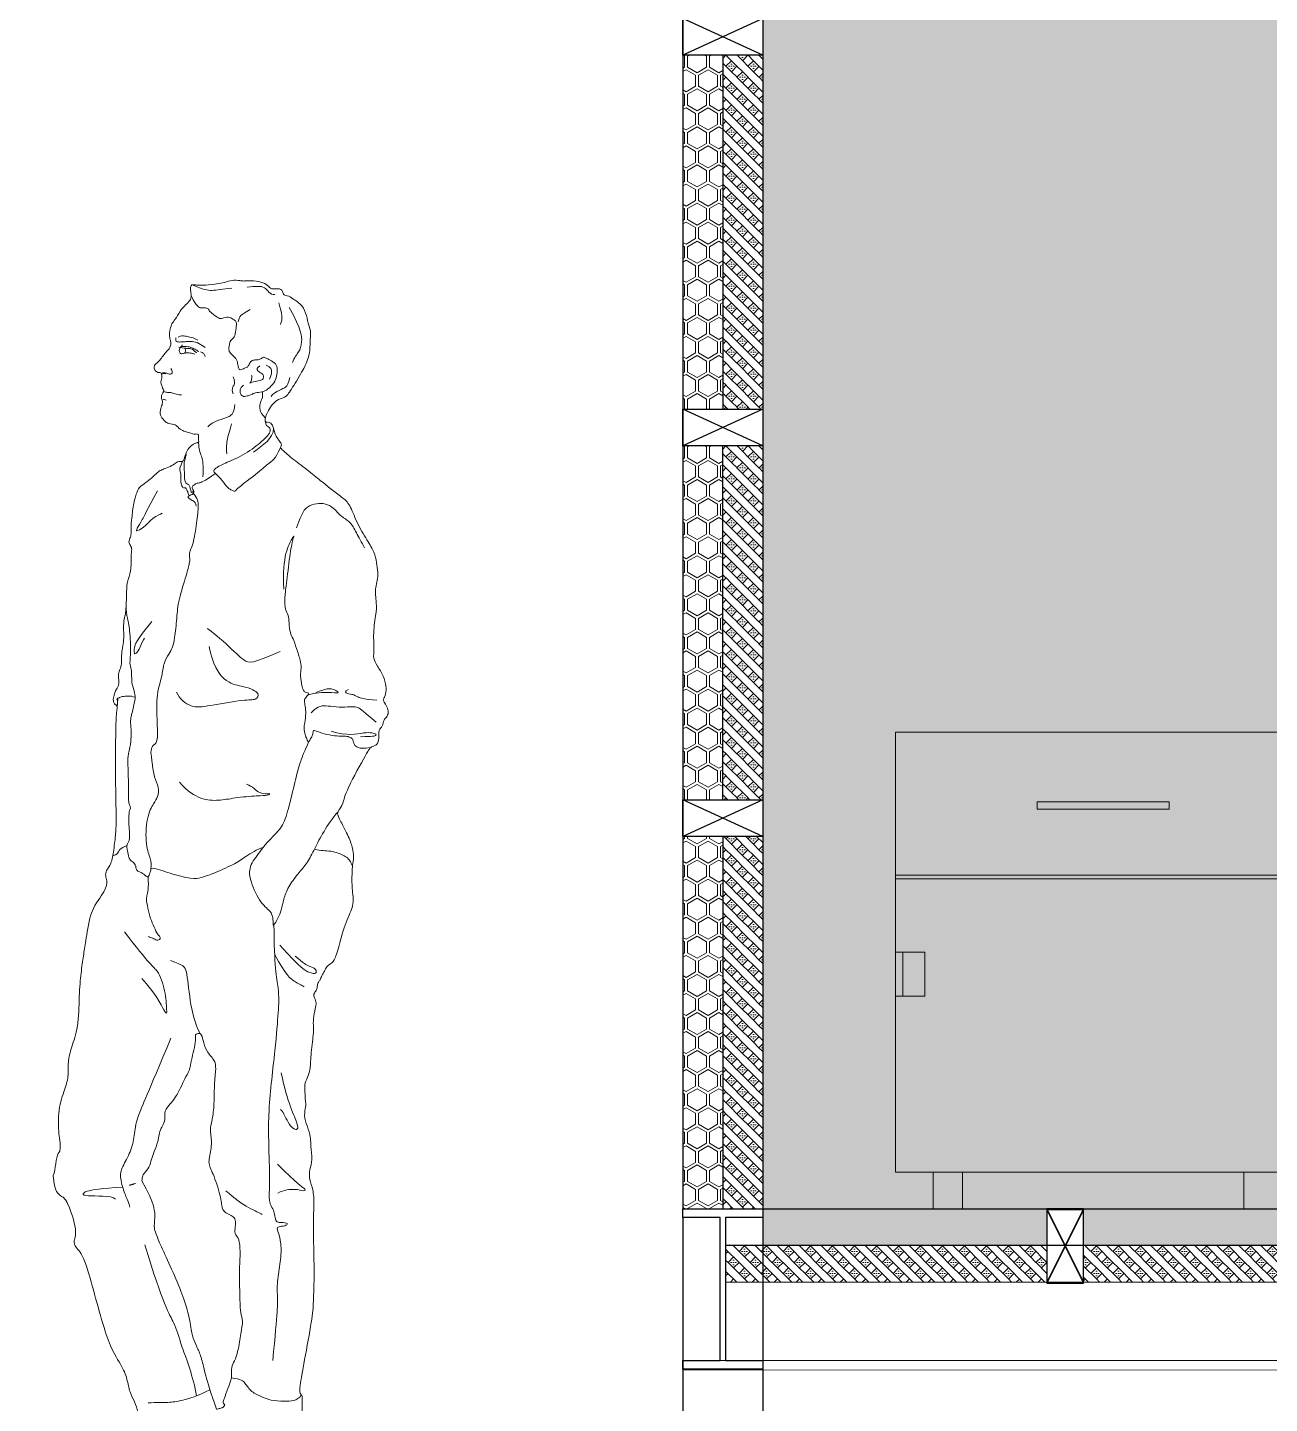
# Model space of a CAD drawing. Header units: millimetres. Extents: x 0 to 77.1, y -22.3 to 58.9.
# Drawn here: x 12.435 to 14.129, y -20.027 to -18.151 of the extents above; entities that cross this region are included whole.
import ezdxf

# ---------------------------------------------------------------- set-up
doc = ezdxf.new("R2010")
doc.units = ezdxf.units.MM
doc.layers.add('0 1 Sombreado', color=7, linetype='Continuous', lineweight=5, true_color=0xd6d6d6)
for name, color, linetype, lineweight in [('0.1normal', 7, 'Continuous', 15), ('01 Moviliario', 251, 'Continuous', 15), ('01 TERRENO', 7, 'Continuous', 140), ('01 Vegetacion 2', 253, 'Continuous', 9), ('01gorda', 7, 'Continuous', 30), ('01gris', 252, 'Continuous', 9)]:
    doc.layers.add(name, color=color, linetype=linetype, lineweight=lineweight)
pattern_1 = [(315, (39.565346, -18.454767), (0.03000001, -6e-18), [0.01060659, -0.0318198]), (315, (39.550346, -18.454767), (0.03000001, -6e-18), [0.0318198, -0.01060659]), (315, (39.542846, -18.462267), (0.03000001, -6e-18), [0.0318198, -0.01060659]), (315, (39.542846, -18.477267), (0.03000001, -6e-18), [0.01060659, -0.0318198]), (45, (39.542846, -18.477267), (6e-18, 0.03000001), [0.01060659, -0.0318198]), (45, (39.550346, -18.484767), (6e-18, 0.03000001), [0.01060659, -0.0318198]), (45, (39.565346, -18.469767), (6e-18, 0.03000001), [0.01060659, -0.0318198]), (225, (39.565346, -18.454767), (-1e-17, -0.03000001), [0.01060659, -0.0318198]), (270, (39.542846, -18.469767), (0.03, -6e-18), [0, -0.03]), (270, (39.542846, -18.466767), (0.03, -6e-18), [0, -0.03]), (270, (39.542846, -18.472767), (0.03, -6e-18), [0, -0.03]), (270, (39.545846, -18.469767), (0.03, -6e-18), [0, -0.03]), (270, (39.557846, -18.484767), (0.03, -6e-18), [0, -0.03]), (270, (39.560846, -18.484767), (0.03, -6e-18), [0, -0.03]), (270, (39.554846, -18.484767), (0.03, -6e-18), [0, -0.03]), (270, (39.557846, -18.481767), (0.03, -6e-18), [0, -0.03]), (270, (39.557846, -18.457767), (0.03, -6e-18), [0, -0.03]), (270, (39.569846, -18.469767), (0.03, -6e-18), [0, -0.03])]

# ---------------------------------------------------------------- blocks, each defined once
blk = doc.blocks.new('rwyteryt')
for p, q in [((-212.9211, 1104.5179), (-212.3543, 1104.5179)), ((-212.3543, 1104.5179), (-212.3543, 1103.9179)), ((-212.7277, 1104.4229), (-212.5477, 1104.4229)), ((-212.7277, 1104.4129), (-212.7277, 1104.4229)), ((-212.7277, 1104.4129), (-212.5477, 1104.4129)), ((-212.5477, 1104.4129), (-212.5477, 1104.4229)), ((-212.9211, 1104.3229), (-212.3543, 1104.3229)), ((-212.9211, 1104.3179), (-212.3543, 1104.3179)), ((-212.3943, 1104.2179), (-212.3943, 1104.1579)), ((-212.3543, 1104.2179), (-212.3943, 1104.2179)), ((-212.3643, 1104.2179), (-212.3643, 1104.1579)), ((-212.3543, 1104.1579), (-212.3943, 1104.1579)), ((-212.9211, 1103.9179), (-212.3543, 1103.9179)), ((-212.8296, 1103.9179), (-212.8296, 1103.8679)), ((-212.4458, 1103.9179), (-212.4458, 1103.8679)), ((-212.4058, 1103.9179), (-212.4058, 1103.8679)), ((-212.8696, 1103.8679), (-212.8296, 1103.8679)), ((-212.4058, 1103.8679), (-212.4458, 1103.8679))]:
    blk.add_line(p, q)
blk = doc.blocks.new('*U19')
blk.add_blockref('rwyteryt', (234.4535, -1097.9891))

msp = doc.modelspace()

# ---------------------------------------------------------------- hatches: boundary and pattern name
at = {"layer": '0 1 Sombreado', "true_color": 0xebebeb}
h = msp.add_hatch(color=7, dxfattribs=at)
h.dxf.hatch_style = 1
h.paths.add_polyline_path([(16.37, -17.5116), (13.4378, -17.5116), (13.4378, -19.7616), (16.37, -19.7616)])
at = {"layer": '0 1 Sombreado', "true_color": 0x939598}
h = msp.add_hatch(color=252, dxfattribs=at)
h.dxf.hatch_style = 1
h.paths.add_polyline_path([(13.8253, -19.7616), (13.4378, -19.7616), (13.4378, -19.8116), (13.8253, -19.8116)])
h = msp.add_hatch(color=252, dxfattribs=at)
h.dxf.hatch_style = 1
h.paths.add_polyline_path([(14.2467, -19.7616), (13.8753, -19.7616), (13.8753, -19.8116), (14.2467, -19.8116)])
at = {"layer": '01gris'}
h = msp.add_hatch(dxfattribs=at)
h.set_pattern_fill('HEXPERF', color=256, scale=0.03, angle=270, pattern_type=2)
h.set_pattern_definition([(270, (-72.434958, 28.004061), (0.015, -0.025980762), [0.015, -0.036961524]), (270, (-72.408978, 28.004061), (0.015, -0.025980762), [0.015, -0.036961524]), (330, (-72.434958, 27.989061), (0.03, -2e-13), [0.015, -0.036961524]), (330, (-72.421968, 28.011561), (0.03, -2e-13), [0.015, -0.036961524]), (30, (-72.434958, 28.004061), (0.015, 0.025980762), [0.015, -0.036961524]), (30, (-72.421968, 27.981561), (0.015, 0.025980762), [0.015, -0.036961524])])
h.paths.add_polyline_path([(13.3289, -18.1882), (13.3833, -18.1882), (13.3833, -18.671), (13.3289, -18.671)])
h = msp.add_hatch(dxfattribs=at)
h.set_pattern_fill('LATTICE3', color=256, scale=0.03, angle=270, pattern_type=2)
h.set_pattern_definition([(315, (-72.412458, 28.011561), (0.0300000093, -6e-18), [0.01060659, -0.0318198]), (315, (-72.427458, 28.011561), (0.0300000093, -6e-18), [0.0318198, -0.01060659]), (315, (-72.434958, 28.004061), (0.0300000093, -6e-18), [0.0318198, -0.01060659]), (315, (-72.434958, 27.989061), (0.0300000093, -6e-18), [0.01060659, -0.0318198]), (45, (-72.434958, 27.989061), (6e-18, 0.0300000093), [0.01060659, -0.0318198]), (45, (-72.427458, 27.981561), (6e-18, 0.0300000093), [0.01060659, -0.0318198]), (45, (-72.412458, 27.996561), (6e-18, 0.0300000093), [0.01060659, -0.0318198]), (225, (-72.412458, 28.011561), (-1e-17, -0.0300000093), [0.01060659, -0.0318198]), (270, (-72.434958, 27.99656), (0.03, -6e-18), [0, -0.03]), (270, (-72.434958, 27.99956), (0.03, -6e-18), [0, -0.03]), (270, (-72.434958, 27.99356), (0.03, -6e-18), [0, -0.03]), (270, (-72.431958, 27.99656), (0.03, -6e-18), [0, -0.03]), (270, (-72.419958, 27.98156), (0.03, -6e-18), [0, -0.03]), (270, (-72.416958, 27.98156), (0.03, -6e-18), [0, -0.03]), (270, (-72.422958, 27.98156), (0.03, -6e-18), [0, -0.03]), (270, (-72.419958, 27.98456), (0.03, -6e-18), [0, -0.03]), (270, (-72.419958, 28.00856), (0.03, -6e-18), [0, -0.03]), (270, (-72.407958, 27.99656), (0.03, -6e-18), [0, -0.03])])
h.paths.add_polyline_path([(13.3833, -18.1882), (13.4378, -18.1882), (13.4378, -18.671), (13.3833, -18.671)])
h = msp.add_hatch(dxfattribs=at)
h.set_pattern_fill('HEXPERF', color=256, scale=0.03, angle=270, pattern_type=2)
h.set_pattern_definition([(270, (-72.434958, 27.47122), (0.015, -0.025980762), [0.015, -0.036961524]), (270, (-72.408978, 27.47122), (0.015, -0.025980762), [0.015, -0.036961524]), (330, (-72.434958, 27.45622), (0.03, -2e-13), [0.015, -0.036961524]), (330, (-72.421968, 27.47872), (0.03, -2e-13), [0.015, -0.036961524]), (30, (-72.434958, 27.47122), (0.015, 0.025980762), [0.015, -0.036961524]), (30, (-72.421968, 27.44872), (0.015, 0.025980762), [0.015, -0.036961524])])
h.paths.add_polyline_path([(13.3289, -18.721), (13.3833, -18.721), (13.3833, -19.2039), (13.3289, -19.2039)])
h = msp.add_hatch(dxfattribs=at)
h.set_pattern_fill('LATTICE3', color=256, scale=0.03, angle=270, pattern_type=2)
h.set_pattern_definition([(315, (-72.412458, 27.47872), (0.0300000093, -6e-18), [0.01060659, -0.0318198]), (315, (-72.427458, 27.47872), (0.0300000093, -6e-18), [0.0318198, -0.01060659]), (315, (-72.434958, 27.47122), (0.0300000093, -6e-18), [0.0318198, -0.01060659]), (315, (-72.434958, 27.45622), (0.0300000093, -6e-18), [0.01060659, -0.0318198]), (45, (-72.434958, 27.45622), (6e-18, 0.0300000093), [0.01060659, -0.0318198]), (45, (-72.427458, 27.44872), (6e-18, 0.0300000093), [0.01060659, -0.0318198]), (45, (-72.412458, 27.46372), (6e-18, 0.0300000093), [0.01060659, -0.0318198]), (225, (-72.412458, 27.47872), (-1e-17, -0.0300000093), [0.01060659, -0.0318198]), (270, (-72.434958, 27.46372), (0.03, -6e-18), [0, -0.03]), (270, (-72.434958, 27.46672), (0.03, -6e-18), [0, -0.03]), (270, (-72.434958, 27.46072), (0.03, -6e-18), [0, -0.03]), (270, (-72.431958, 27.46372), (0.03, -6e-18), [0, -0.03]), (270, (-72.419958, 27.44872), (0.03, -6e-18), [0, -0.03]), (270, (-72.416958, 27.44872), (0.03, -6e-18), [0, -0.03]), (270, (-72.422958, 27.44872), (0.03, -6e-18), [0, -0.03]), (270, (-72.419958, 27.45172), (0.03, -6e-18), [0, -0.03]), (270, (-72.419958, 27.47572), (0.03, -6e-18), [0, -0.03]), (270, (-72.407958, 27.46372), (0.03, -6e-18), [0, -0.03])])
h.paths.add_polyline_path([(13.3833, -18.721), (13.4378, -18.721), (13.4378, -19.2039), (13.3833, -19.2039)])
h = msp.add_hatch(dxfattribs=at)
h.set_pattern_fill('HEXPERF', color=256, scale=0.03, angle=270, pattern_type=2)
h.set_pattern_definition([(270, (-72.434958, 26.380654), (0.015, -0.025980762), [0.015, -0.036961524]), (270, (-72.408978, 26.380654), (0.015, -0.025980762), [0.015, -0.036961524]), (330, (-72.434958, 26.365654), (0.03, -2e-13), [0.015, -0.036961524]), (330, (-72.421968, 26.388154), (0.03, -2e-13), [0.015, -0.036961524]), (30, (-72.434958, 26.380654), (0.015, 0.025980762), [0.015, -0.036961524]), (30, (-72.421968, 26.358154), (0.015, 0.025980762), [0.015, -0.036961524])])
h.paths.add_polyline_path([(13.3289, -19.2536), (13.3833, -19.2536), (13.3833, -19.7616), (13.3289, -19.7616)])
h = msp.add_hatch(dxfattribs=at)
h.set_pattern_fill('LATTICE3', color=256, scale=0.03, angle=270, pattern_type=2)
h.set_pattern_definition([(315, (-72.412458, 26.388154), (0.0300000093, -6e-18), [0.01060659, -0.0318198]), (315, (-72.427458, 26.388154), (0.0300000093, -6e-18), [0.0318198, -0.01060659]), (315, (-72.434958, 26.380654), (0.0300000093, -6e-18), [0.0318198, -0.01060659]), (315, (-72.434958, 26.365654), (0.0300000093, -6e-18), [0.01060659, -0.0318198]), (45, (-72.434958, 26.365654), (6e-18, 0.0300000093), [0.01060659, -0.0318198]), (45, (-72.427458, 26.358154), (6e-18, 0.0300000093), [0.01060659, -0.0318198]), (45, (-72.412458, 26.373154), (6e-18, 0.0300000093), [0.01060659, -0.0318198]), (225, (-72.412458, 26.388154), (-1e-17, -0.0300000093), [0.01060659, -0.0318198]), (270, (-72.434958, 26.373154), (0.03, -6e-18), [0, -0.03]), (270, (-72.434958, 26.376154), (0.03, -6e-18), [0, -0.03]), (270, (-72.434958, 26.370154), (0.03, -6e-18), [0, -0.03]), (270, (-72.431958, 26.373154), (0.03, -6e-18), [0, -0.03]), (270, (-72.419958, 26.358154), (0.03, -6e-18), [0, -0.03]), (270, (-72.416958, 26.358154), (0.03, -6e-18), [0, -0.03]), (270, (-72.422958, 26.358154), (0.03, -6e-18), [0, -0.03]), (270, (-72.419958, 26.361154), (0.03, -6e-18), [0, -0.03]), (270, (-72.419958, 26.385154), (0.03, -6e-18), [0, -0.03]), (270, (-72.407958, 26.373154), (0.03, -6e-18), [0, -0.03])])
h.paths.add_polyline_path([(13.3833, -19.2536), (13.4378, -19.2536), (13.4378, -19.7616), (13.3833, -19.7616)])
h = msp.add_hatch(dxfattribs=at)
h.set_pattern_fill('LATTICE3', color=256, scale=0.03, angle=270, pattern_type=2)
h.set_pattern_definition(pattern_1)
h.paths.add_polyline_path([(13.8253, -19.8116), (13.3871, -19.8116), (13.3871, -19.8616), (13.8253, -19.8616)])
h = msp.add_hatch(dxfattribs=at)
h.set_pattern_fill('LATTICE3', color=256, scale=0.03, angle=270, pattern_type=2)
h.set_pattern_definition(pattern_1)
h.paths.add_polyline_path([(14.2467, -19.8116), (13.8753, -19.8116), (13.8753, -19.8616), (14.2467, -19.8616)])

# ---------------------------------------------------------------- linework, layer by layer
at = {"layer": '0.1normal'}
for p, q in [((13.3289, -19.7616), (16.4789, -19.7616)), ((13.3289, -19.7616), (14.4289, -19.7616)), ((13.3289, -19.7616), (18.0789, -19.7616)), ((13.4378, -20.4134), (13.4378, -19.7616)), ((13.3871, -19.8116), (16.4789, -19.8116)), ((13.3871, -19.8116), (18.0207, -19.8116)), ((16.4207, -19.8616), (13.3871, -19.8616)), ((18.0207, -19.8616), (13.3871, -19.8616)), ((16.4789, -19.9683), (13.3289, -19.9683)), ((17.97, -19.9683), (13.3289, -19.9683))]:
    msp.add_line(p, q, dxfattribs=at)
msp.add_lwpolyline([(16.4789, -19.9802), (13.3289, -19.9814)], dxfattribs=at)
at = {"layer": '01 Moviliario'}
msp.add_lwpolyline([(12.5579, -19.0682), (12.5582, -19.0655)], dxfattribs=at)
for points, knots in [([(12.5928, -20.173), (12.58, -20.173), (12.5352, -20.173), (12.5119, -20.173), (12.5065, -20.173), (12.5065, -20.1691), (12.501, -20.1601), (12.5026, -20.1538), (12.5049, -20.151), (12.5065, -20.146), (12.5065, -20.1415), (12.5088, -20.1354), (12.5149, -20.1293), (12.526, -20.1226), (12.5355, -20.1215), (12.55, -20.1165), (12.5926, -20.0993), (12.6124, -20.0886), (12.6136, -20.0888), (12.6112, -20.0855), (12.6088, -20.0833), (12.61, -20.0811), (12.6127, -20.0756), (12.6187, -20.078), (12.6211, -20.0831), (12.6267, -20.081), (12.6264, -20.0792), (12.6252, -20.0745), (12.6243, -20.0695), (12.6195, -20.0588), (12.619, -20.054), (12.614, -20.0509), (12.6127, -20.0509), (12.6011, -20.0522), (12.5894, -20.0561), (12.5855, -20.0379), (12.5816, -20.025), (12.5739, -20.012), (12.5713, -19.9939), (12.5635, -19.9744), (12.5441, -19.9485), (12.5145, -19.8297), (12.5035, -19.8169), (12.4958, -19.8076), (12.5043, -19.794), (12.4884, -19.7487), (12.4828, -19.7454), (12.4716, -19.7387), (12.47, -19.7161), (12.4734, -19.7083), (12.4734, -19.6877), (12.479, -19.6843), (12.4801, -19.6754), (12.4778, -19.6637), (12.4759, -19.6251), (12.4864, -19.5978), (12.4916, -19.5789), (12.4895, -19.559), (12.4958, -19.539), (12.5052, -19.5107), (12.5052, -19.4645), (12.5084, -19.4362), (12.5115, -19.4131), (12.5147, -19.3963), (12.5203, -19.3534), (12.5423, -19.3273), (12.5437, -19.3128), (12.541, -19.308), (12.5417, -19.3004), (12.5492, -19.2921), (12.5527, -19.2729), (12.5554, -19.2481), (12.5561, -19.2329), (12.5548, -19.1803), (12.5551, -19.0866), (12.5578, -19.0785), (12.5573, -19.0756), (12.5534, -19.0734), (12.5517, -19.0689), (12.552, -19.0646), (12.5532, -19.0612), (12.5549, -19.055), (12.5578, -19.0504), (12.5594, -19.0473), (12.5594, -19.0408), (12.5587, -19.0298), (12.562, -19.025), (12.5634, -19.0159), (12.5631, -19.0074), (12.5642, -18.9965), (12.5664, -18.9862), (12.566, -18.9727), (12.566, -18.9588), (12.5685, -18.9515), (12.5689, -18.9467), (12.5701, -18.9242), (12.5701, -18.9061), (12.5769, -18.893), (12.5755, -18.87), (12.5778, -18.8623), (12.5755, -18.8568), (12.572, -18.8526), (12.5758, -18.8452), (12.5764, -18.8393), (12.5758, -18.8322), (12.577, -18.8209), (12.5795, -18.7988), (12.5848, -18.7816), (12.5875, -18.7772), (12.5963, -18.7712), (12.6044, -18.765), (12.6124, -18.7567), (12.618, -18.7537), (12.6239, -18.7517), (12.6349, -18.7469), (12.6392, -18.7422), (12.6444, -18.7428), (12.6475, -18.742), (12.6483, -18.7397), (12.6485, -18.7383), (12.6512, -18.7295), (12.6562, -18.7221), (12.6636, -18.7175), (12.6675, -18.7165), (12.6683, -18.7161), (12.6685, -18.7148), (12.6682, -18.7128), (12.6681, -18.7079), (12.6684, -18.7065), (12.6678, -18.7054), (12.666, -18.7044), (12.6625, -18.7058), (12.6533, -18.7023), (12.649, -18.7016), (12.6407, -18.6973), (12.6373, -18.6918), (12.6268, -18.6907), (12.6224, -18.6883), (12.621, -18.6856), (12.6152, -18.6801), (12.6166, -18.6695), (12.6192, -18.6635), (12.619, -18.66), (12.6178, -18.6577), (12.6172, -18.6546), (12.6182, -18.6503), (12.6209, -18.6472), (12.6209, -18.6458), (12.6197, -18.6443), (12.6188, -18.6404), (12.6163, -18.6351), (12.6173, -18.6321), (12.6181, -18.628), (12.6181, -18.6257), (12.6181, -18.6238), (12.6169, -18.621), (12.6137, -18.6214), (12.6117, -18.6208), (12.6079, -18.6175), (12.6072, -18.6131), (12.6088, -18.6101), (12.6119, -18.608), (12.6163, -18.6033), (12.6212, -18.5965), (12.626, -18.5907), (12.6286, -18.5885), (12.6309, -18.5829), (12.6297, -18.5764), (12.6288, -18.5734), (12.6282, -18.5698), (12.629, -18.563), (12.6301, -18.5591), (12.6323, -18.5536), (12.6359, -18.5495), (12.638, -18.5462), (12.6401, -18.5428), (12.6449, -18.5336), (12.6531, -18.5268), (12.6549, -18.5246), (12.6594, -18.5183), (12.6571, -18.5106), (12.6571, -18.5043), (12.6585, -18.5011), (12.6639, -18.5015), (12.6698, -18.5024), (12.6856, -18.5015), (12.7046, -18.4984), (12.7136, -18.4948), (12.7258, -18.4957), (12.7294, -18.4966), (12.7348, -18.4957), (12.7511, -18.4961), (12.7615, -18.5011), (12.7665, -18.507), (12.7696, -18.507), (12.7827, -18.5065), (12.7827, -18.5142), (12.7872, -18.5164), (12.7913, -18.5164), (12.7949, -18.5192), (12.811, -18.5296), (12.8154, -18.5435), (12.8187, -18.5575), (12.8219, -18.5655), (12.8201, -18.5787), (12.8201, -18.5951), (12.8161, -18.6054), (12.8143, -18.6116), (12.7968, -18.6411), (12.7874, -18.6556), (12.7796, -18.6562), (12.7705, -18.6621), (12.7651, -18.6698), (12.7592, -18.6814), (12.7588, -18.6886), (12.7608, -18.6887), (12.7639, -18.6886), (12.7696, -18.6917), (12.7712, -18.702), (12.775, -18.7104), (12.7801, -18.7162), (12.7816, -18.72), (12.7805, -18.722), (12.7801, -18.7233), (12.7802, -18.7246), (12.7939, -18.7369), (12.817, -18.7541), (12.8356, -18.7695), (12.8488, -18.7797), (12.8642, -18.7915), (12.8748, -18.8002), (12.8831, -18.8246), (12.8989, -18.8513), (12.9084, -18.8662), (12.9111, -18.8802), (12.9129, -18.8938), (12.9124, -18.9046), (12.9097, -18.9145), (12.9093, -18.9222), (12.9102, -18.9317), (12.9115, -18.9457), (12.9061, -18.9721), (12.9079, -19.0006), (12.9061, -19.0105), (12.9115, -19.0209), (12.921, -19.0349), (12.9242, -19.0493), (12.9242, -19.0597), (12.9192, -19.0679), (12.921, -19.0697), (12.9255, -19.0769), (12.9278, -19.0846), (12.9246, -19.0918), (12.921, -19.0936), (12.9192, -19.104), (12.9138, -19.1081), (12.9142, -19.1203), (12.9129, -19.1289), (12.903, -19.1316), (12.9002, -19.1352), (12.8683, -19.1928), (12.8655, -19.2101), (12.8588, -19.2184), (12.8571, -19.224), (12.861, -19.2307), (12.8736, -19.2554), (12.879, -19.2707), (12.8795, -19.2807), (12.8795, -19.2875), (12.8781, -19.2911), (12.8777, -19.3051), (12.8772, -19.3114), (12.8777, -19.3277), (12.8809, -19.3484), (12.8691, -19.3679), (12.8592, -19.4054), (12.8534, -19.4244), (12.8466, -19.428), (12.8416, -19.4329), (12.8394, -19.4388), (12.8353, -19.4456), (12.8335, -19.4506), (12.8312, -19.4524), (12.8299, -19.4587), (12.8294, -19.4641), (12.8244, -19.4686), (12.8263, -19.4736), (12.8294, -19.4813), (12.8276, -19.4872), (12.8244, -19.5034), (12.8249, -19.5138), (12.8253, -19.5201), (12.8209, -19.5541), (12.8209, -19.5731), (12.8153, -19.5853), (12.812, -19.5942), (12.8147, -19.6177), (12.8142, -19.6244), (12.8114, -19.6372), (12.8187, -19.6534), (12.8214, -19.6673), (12.8209, -19.674), (12.8241, -19.6959), (12.8192, -19.7076), (12.8192, -19.722), (12.8247, -19.7344), (12.8261, -19.7558), (12.8241, -19.7764), (12.8265, -19.8522), (12.8247, -19.8906), (12.8238, -19.9096), (12.812, -19.9714), (12.8057, -20.0067), (12.8066, -20.0141), (12.8085, -20.0152), (12.8096, -20.0169), (12.8097, -20.021), (12.8097, -20.0393), (12.8086, -20.0476), (12.8066, -20.0489), (12.8015, -20.0506), (12.7973, -20.0537), (12.7952, -20.0542), (12.7894, -20.0545), (12.7836, -20.0565), (12.7791, -20.0553), (12.7776, -20.0555), (12.7767, -20.0562), (12.7784, -20.0625), (12.7786, -20.0661), (12.7786, -20.0673), (12.7786, -20.0682), (12.7827, -20.068), (12.786, -20.0677), (12.7882, -20.0706), (12.7887, -20.079), (12.7929, -20.0931), (12.7922, -20.1075), (12.7946, -20.1212), (12.7951, -20.1241), (12.7975, -20.1234), (12.7997, -20.1282), (12.8002, -20.1366), (12.7999, -20.1459), (12.8009, -20.1505), (12.8016, -20.1536), (12.8019, -20.1604), (12.8003, -20.1648), (12.7984, -20.1715), (12.797, -20.173), (12.7955, -20.173), (12.6336, -20.173), (12.5978, -20.173), (12.5928, -20.173), (12.5743, -20.173), (12.5735, -20.173), (12.5729, -20.173)], [-2.507819, -2.507819, -2.507819, -2.507819, 0, 0, 0, 14.94449, 15.323692, 15.702894, 16.082096, 16.461298, 16.8405, 17.219702, 17.598904, 17.978106, 18.357308, 18.73651, 28.98292, 28.98292, 28.98292, 29.485993, 29.989066, 30.492139, 30.995211, 31.498284, 32.001357, 32.50443, 33.007502, 33.510575, 34.013648, 34.516721, 35.019793, 35.522866, 36.025939, 36.529012, 37.032084, 37.535157, 38.03823, 38.541303, 39.044375, 39.547448, 40.050521, 40.553594, 41.056666, 41.559739, 42.062812, 42.565885, 43.068957, 43.57203, 43.57203, 43.57203, 45.460082, 45.839284, 46.218486, 46.597688, 46.97689, 47.356092, 47.735294, 48.114496, 48.493698, 48.8729, 49.252102, 49.631304, 50.010506, 50.389708, 50.76891, 51.148112, 51.527314, 51.906516, 52.285718, 52.66492, 53.044122, 53.423324, 53.802526, 54.181727, 54.560929, 54.940131, 55.319333, 55.698535, 56.077737, 56.456939, 56.836141, 57.215343, 57.594545, 57.973747, 58.352949, 58.732151, 59.111353, 59.490555, 59.869757, 60.248959, 60.628161, 61.007363, 61.386565, 61.765767, 62.144969, 62.524171, 62.903373, 63.282575, 63.661777, 64.040978, 64.42018, 64.799382, 65.178584, 65.557786, 65.936988, 66.31619, 66.695392, 67.074594, 67.453796, 67.832998, 68.2122, 68.591402, 68.970604, 69.349806, 69.729008, 70.10821, 70.487412, 70.866614, 71.245816, 71.625018, 72.00422, 72.383422, 72.762624, 73.141826, 73.521028, 73.90023, 74.279431, 74.658633, 75.037835, 75.417037, 75.796239, 76.175441, 76.554643, 76.933845, 77.313047, 77.692249, 78.071451, 78.450653, 78.829855, 79.209057, 79.588259, 79.967461, 80.346663, 80.725865, 81.105067, 81.484269, 81.863471, 82.242673, 82.621875, 83.001077, 83.380279, 83.759481, 84.138682, 84.517884, 84.897086, 85.276288, 85.65549, 86.034692, 86.413894, 86.793096, 87.172298, 87.5515, 87.930702, 88.309904, 88.689106, 89.068308, 89.44751, 89.826712, 90.205914, 90.585116, 90.964318, 91.34352, 91.722722, 92.101924, 92.101924, 92.101924, 92.481126, 92.860328, 93.23953, 93.618732, 93.997933, 94.377135, 94.756337, 95.135539, 95.514741, 95.893943, 96.273145, 96.652347, 97.031549, 97.410751, 97.789953, 98.169155, 98.548357, 98.927559, 99.306761, 99.685963, 100.065165, 100.444367, 100.823569, 101.202771, 101.581973, 101.961175, 102.340377, 102.719579, 103.098781, 103.477983, 103.857185, 104.236386, 104.615588, 104.99479, 105.373992, 105.753194, 106.132396, 106.511598, 106.8908, 107.270002, 107.649204, 108.028406, 108.407608, 108.78681, 109.166012, 109.545214, 109.924416, 110.303618, 110.68282, 111.062022, 111.441224, 111.820426, 112.199628, 112.57883, 112.958032, 113.337234, 113.716436, 114.095637, 114.474839, 114.854041, 115.233243, 115.612445, 115.991647, 116.370849, 116.750051, 117.129253, 117.508455, 117.887657, 118.266859, 118.646061, 119.025263, 119.404465, 119.783667, 120.162869, 120.542071, 120.921273, 121.300475, 121.679677, 122.058879, 122.438081, 122.817283, 123.196485, 123.575687, 123.954889, 124.33409, 124.713292, 125.092494, 125.471696, 125.850898, 126.2301, 126.609302, 126.988504, 127.367706, 127.746908, 128.12611, 128.505312, 128.884514, 129.263716, 129.642918, 130.02212, 130.401322, 130.780524, 131.159726, 131.538928, 131.91813, 132.297332, 132.676534, 133.055736, 133.434938, 133.81414, 134.193341, 134.572543, 134.951745, 135.330947, 135.710149, 136.089351, 136.468553, 136.847755, 137.226957, 137.606159, 137.985361, 138.364563, 138.743765, 139.122967, 139.502169, 139.881371, 140.260573, 140.639775, 141.018977, 141.398179, 141.777381, 142.156583, 142.535785, 142.914987, 143.294189, 143.673391, 144.052593, 144.431794, 144.810996, 145.190198, 145.5694, 145.948602, 146.327804, 146.707006, 147.086208, 147.46541, 147.844612, 148.223814, 148.603016, 148.982218, 149.36142, 149.740622, 150.119824, 150.499026, 150.878228, 151.25743, 151.636632, 152.015834, 152.395036, 152.774238, 153.15344, 153.532642, 153.911844, 154.291045, 154.670247, 155.049449, 155.428651, 155.807853, 156.187055, 156.566257, 156.945459, 157.324661, 157.703863, 158.083065, 158.462267, 158.841469, 158.921825, 158.921825, 158.921825, 159.220671, 159.220671, 159.220671, 159.220671]), ([(12.6517, -18.733), (12.6484, -18.7424), (12.6482, -18.7506), (12.6491, -18.7585), (12.6491, -18.7689), (12.6513, -18.7724), (12.6542, -18.7737), (12.6565, -18.7762), (12.658, -18.7841), (12.6586, -18.7857), (12.6617, -18.7825)], [0, 0, 0, 0, 0.254106, 0.508213, 0.762319, 1.016426, 1.270532, 1.524639, 1.778745, 1.985665, 1.985665, 1.985665, 1.985665]), ([(12.6928, -20.035), (12.6943, -20.0344), (12.6973, -20.0337), (12.7017, -20.0327), (12.7039, -20.0294), (12.7041, -20.0283), (12.7019, -20.0275), (12.7013, -20.0252), (12.7024, -20.0228), (12.7035, -20.0197), (12.7046, -20.0165), (12.7081, -20.0062), (12.7131, -19.9944), (12.7136, -19.9887), (12.7127, -19.9774), (12.717, -19.9697), (12.7223, -19.9567), (12.7255, -19.9301), (12.7297, -19.9143), (12.7249, -19.9033), (12.7249, -19.8902), (12.7235, -19.8454), (12.7252, -19.828), (12.7244, -19.8038), (12.7197, -19.7983), (12.7171, -19.7939), (12.7189, -19.7833), (12.7182, -19.7742), (12.7131, -19.7705), (12.705, -19.7672), (12.6999, -19.7621), (12.6992, -19.7456), (12.6874, -19.7105), (12.6801, -19.6996), (12.6869, -19.6784), (12.6847, -19.6576), (12.6842, -19.6504), (12.6865, -19.6427), (12.6896, -19.6233), (12.6895, -19.5915), (12.6923, -19.5692), (12.6906, -19.5586), (12.6778, -19.5463), (12.6744, -19.5313), (12.6716, -19.5207), (12.6638, -19.524), (12.6638, -19.5246), (12.6644, -19.5307), (12.6621, -19.5452), (12.6582, -19.5586), (12.656, -19.5737), (12.6493, -19.5837), (12.6443, -19.596), (12.6354, -19.6122), (12.6304, -19.6172), (12.6209, -19.6285), (12.6231, -19.6402), (12.6187, -19.6491), (12.6153, -19.6542), (12.6131, -19.6698), (12.6075, -19.6843), (12.6036, -19.6938), (12.6019, -19.7049), (12.5925, -19.7144), (12.5916, -19.7175), (12.591, -19.7218), (12.5908, -19.7232), (12.6089, -19.7552), (12.6089, -19.7773), (12.6068, -19.7867), (12.6121, -19.8025), (12.6508, -19.8846), (12.6581, -19.9245), (12.6602, -19.9381), (12.6665, -19.9507), (12.6728, -19.9654), (12.677, -19.9874), (12.6843, -20.0105), (12.6928, -20.035)], [266.20374, 266.20374, 266.20374, 266.20374, 266.578979, 266.958181, 267.337383, 267.716585, 268.095787, 268.474989, 268.854191, 268.854191, 268.854191, 269.233393, 269.612595, 269.991797, 270.370999, 270.750201, 271.129403, 271.508605, 271.887807, 272.267009, 272.646211, 273.025413, 273.404615, 273.783817, 274.163019, 274.542221, 274.921423, 275.300625, 275.679826, 276.059028, 276.43823, 276.817432, 277.196634, 277.575836, 277.955038, 278.33424, 278.713442, 279.092644, 279.471846, 279.851048, 280.23025, 280.609452, 280.988654, 281.367856, 281.747058, 282.12626, 282.505462, 282.884664, 283.263866, 283.643068, 284.02227, 284.401472, 284.780674, 285.159876, 285.539078, 285.918279, 286.297481, 286.676683, 287.055885, 287.435087, 287.814289, 288.193491, 288.572693, 288.951895, 289.331097, 289.489887, 289.489887, 289.489887, 290.520844, 291.551801, 292.582758, 293.613714, 294.644671, 295.675628, 296.706585, 297.737542, 298.768498, 299.799455, 299.799455, 299.799455, 299.799455])]:
    msp.add_open_spline(points, degree=3, knots=knots, dxfattribs=at)
for points, degree in [([(12.6584, -18.517), (12.6657, -18.5317), (12.6717, -18.5336), (12.6803, -18.5323), (12.6824, -18.5364), (12.6857, -18.5399), (12.6902, -18.5428), (12.697, -18.5488), (12.7021, -18.5459), (12.7112, -18.5455), (12.7133, -18.5472), (12.7169, -18.5492), (12.7205, -18.5521), (12.7194, -18.5599), (12.718, -18.5723), (12.7139, -18.5756), (12.7103, -18.5789), (12.7092, -18.591), (12.7106, -18.5939), (12.7202, -18.6027), (12.7216, -18.6085), (12.7227, -18.6155), (12.7238, -18.6184), (12.7319, -18.6148), (12.7344, -18.6137), (12.7352, -18.6137), (12.7381, -18.6082), (12.7406, -18.6041), (12.747, -18.604), (12.7521, -18.6036), (12.7562, -18.6), (12.7576, -18.6002), (12.7598, -18.6012), (12.7655, -18.6036), (12.7741, -18.6089), (12.7759, -18.617), (12.7751, -18.626), (12.7716, -18.6351), (12.7626, -18.6446), (12.7547, -18.6479), (12.7453, -18.6485), (12.7401, -18.6513), (12.7377, -18.6522), (12.7309, -18.654), (12.728, -18.6536), (12.7249, -18.6497), (12.7245, -18.6448), (12.7265, -18.6406), (12.7294, -18.6384)], 3), ([(12.7138, -18.506), (12.7007, -18.5068), (12.686, -18.5108), (12.6743, -18.5079), (12.66, -18.5015)], 3), ([(12.7724, -18.5148), (12.7647, -18.5155), (12.7606, -18.5012), (12.746, -18.5038), (12.7347, -18.5046)], 3), ([(12.7384, -18.5353), (12.7249, -18.5434), (12.7239, -18.5434), (12.7224, -18.5519)], 3), ([(12.7775, -18.5262), (12.7826, -18.5412), (12.783, -18.5481), (12.7801, -18.5554)], 3), ([(12.7917, -18.5325), (12.8093, -18.5632), (12.8093, -18.5813), (12.8057, -18.5931), (12.7989, -18.6003), (12.7962, -18.6075)], 3), ([(12.6374, -18.5738), (12.6369, -18.5777), (12.6377, -18.5791), (12.6399, -18.5796), (12.647, -18.5794), (12.6528, -18.5788), (12.6598, -18.5784), (12.6681, -18.5804), (12.6753, -18.5855), (12.6772, -18.587)], 3), ([(12.6404, -18.5727), (12.6443, -18.5707), (12.6501, -18.5713), (12.6558, -18.5729), (12.6621, -18.5737), (12.6672, -18.5771)], 3), ([(12.6412, -18.5865), (12.6482, -18.5879), (12.6522, -18.5883), (12.6565, -18.5882), (12.6597, -18.5888), (12.6652, -18.5944)], 3), ([(12.6446, -18.5858), (12.6425, -18.5872), (12.6413, -18.5913), (12.6431, -18.5951), (12.6442, -18.5957), (12.6463, -18.5954), (12.6507, -18.5943), (12.6572, -18.5942), (12.6614, -18.5954), (12.6631, -18.5962)], 3), ([(12.6446, -18.5858), (12.6456, -18.5848), (12.6458, -18.5835)], 2), ([(12.6446, -18.5858), (12.6512, -18.5852), (12.6562, -18.5864), (12.6596, -18.5875), (12.667, -18.5913), (12.6672, -18.592), (12.6686, -18.5924)], 3), ([(12.6494, -18.5879), (12.6509, -18.5909), (12.6504, -18.5925), (12.6496, -18.5947)], 3), ([(12.671, -18.593), (12.6741, -18.594), (12.676, -18.5963), (12.6769, -18.5984), (12.6771, -18.5994)], 3), ([(12.7517, -18.612), (12.7473, -18.6151), (12.7477, -18.6188), (12.756, -18.6232), (12.7572, -18.6264), (12.7562, -18.6312), (12.7506, -18.632), (12.7397, -18.6345), (12.7377, -18.6363), (12.7397, -18.6345), (12.7409, -18.6287), (12.7412, -18.6256), (12.7401, -18.6252)], 3), ([(12.7605, -18.6109), (12.7671, -18.6146), (12.7685, -18.6192), (12.7675, -18.6259), (12.7648, -18.6303)], 3), ([(12.6306, -18.6156), (12.6328, -18.6191), (12.6325, -18.6227), (12.6297, -18.6238), (12.6272, -18.623), (12.6253, -18.6218), (12.6198, -18.6213), (12.6189, -18.622), (12.6197, -18.6225), (12.6223, -18.6224), (12.6237, -18.6229)], 3), ([(12.7152, -18.6268), (12.7178, -18.633), (12.7167, -18.6385), (12.7145, -18.6414), (12.7137, -18.6462), (12.7152, -18.6502)], 3), ([(12.7926, -18.6278), (12.7906, -18.6361), (12.7878, -18.6417), (12.7791, -18.6444), (12.7692, -18.6505), (12.7672, -18.6536)], 3), ([(12.6207, -18.6469), (12.6243, -18.6483), (12.6268, -18.648), (12.6313, -18.6483), (12.6377, -18.6511), (12.643, -18.6518), (12.6449, -18.6514)], 3), ([(12.7554, -18.6472), (12.7562, -18.6549), (12.7533, -18.6592), (12.7518, -18.6652), (12.7515, -18.6716), (12.7543, -18.6782), (12.7593, -18.6835)], 3), ([(12.6241, -18.6589), (12.6217, -18.6576), (12.6205, -18.6579), (12.6202, -18.6582)], 3), ([(12.7178, -18.6646), (12.7167, -18.6756), (12.7112, -18.6818), (12.6947, -18.6862), (12.687, -18.6895), (12.6808, -18.695)], 3), ([(12.7593, -18.6877), (12.7597, -18.6934), (12.7643, -18.695), (12.7665, -18.6984), (12.7649, -18.7054), (12.7564, -18.7138), (12.7325, -18.7328), (12.705, -18.7444), (12.6918, -18.7507), (12.6881, -18.7553), (12.6906, -18.7582), (12.6976, -18.7643), (12.7066, -18.7771), (12.7114, -18.7806), (12.7155, -18.7827), (12.718, -18.7833), (12.7191, -18.7818), (12.7224, -18.778), (12.7511, -18.7562), (12.765, -18.7439), (12.7733, -18.7384), (12.7784, -18.7269), (12.7802, -18.7234)], 3), ([(12.7132, -18.6909), (12.7084, -18.7078), (12.7058, -18.7184), (12.7064, -18.7264), (12.7067, -18.7321)], 3), ([(12.7705, -18.6976), (12.7701, -18.7116), (12.7563, -18.7195), (12.743, -18.7299)], 3), ([(12.6682, -18.7159), (12.6684, -18.7276), (12.6742, -18.7377), (12.6742, -18.7487), (12.6747, -18.7569), (12.6742, -18.7617), (12.6739, -18.7634)], 3), ([(12.6464, -18.7422), (12.6433, -18.7505), (12.6419, -18.7525), (12.6435, -18.756), (12.6441, -18.759), (12.6436, -18.7651), (12.6447, -18.7752), (12.6477, -18.7791), (12.6504, -18.7775), (12.6524, -18.7812), (12.6535, -18.784), (12.6553, -18.7893)], 3), ([(12.6914, -18.7588), (12.675, -18.7703), (12.6677, -18.7718), (12.6649, -18.7725), (12.6583, -18.7765), (12.6607, -18.781), (12.6624, -18.7831), (12.6615, -18.7868), (12.6543, -18.7893), (12.6531, -18.7915), (12.6564, -18.7938), (12.661, -18.7961), (12.6648, -18.7992), (12.6649, -18.8035)], 3), ([(12.6122, -18.7825), (12.5973, -18.8096), (12.5914, -18.8231), (12.5833, -18.8345), (12.583, -18.839), (12.5969, -18.8298), (12.6049, -18.8194), (12.6165, -18.8141), (12.6186, -18.8129)], 3), ([(12.661, -18.7861), (12.6673, -18.7926), (12.6682, -18.8017), (12.6662, -18.8246), (12.6603, -18.8586), (12.6568, -18.8623), (12.6555, -18.8693), (12.6565, -18.8763), (12.6561, -18.8794), (12.6526, -18.8949), (12.6402, -18.9321), (12.6388, -18.9552), (12.6355, -18.9857), (12.6325, -18.997), (12.6284, -19.0044), (12.6198, -19.0174), (12.6192, -19.0349), (12.6105, -19.0581), (12.6116, -19.0973), (12.6123, -19.1097), (12.6123, -19.1262), (12.6047, -19.1302), (12.6025, -19.1379), (12.605, -19.1529), (12.6072, -19.1735), (12.6149, -19.1867), (12.613, -19.2003), (12.6075, -19.2076), (12.5971, -19.2262), (12.5954, -19.268), (12.6036, -19.2841), (12.6036, -19.298), (12.6015, -19.3057), (12.5986, -19.3103), (12.5946, -19.3059), (12.5925, -19.3042), (12.5872, -19.3018), (12.5838, -19.3006), (12.5826, -19.2949), (12.5809, -19.2896), (12.5747, -19.2862), (12.5725, -19.2809), (12.5709, -19.2704), (12.5699, -19.2682), (12.5717, -19.2622), (12.5735, -19.2599), (12.5744, -19.254), (12.5741, -19.2483), (12.5732, -19.2399), (12.573, -19.2195), (12.5753, -19.2167), (12.5756, -19.2134), (12.5731, -19.2099), (12.5727, -19.2027), (12.5728, -19.1959), (12.5721, -19.1576), (12.5715, -19.1438), (12.575, -19.1329), (12.5765, -19.1158), (12.5765, -19.1115), (12.5752, -19.0977), (12.5761, -19.0896), (12.5777, -19.0861), (12.581, -19.0688), (12.5826, -19.0633), (12.5793, -19.0521), (12.577, -19.0438), (12.577, -19.0358), (12.5767, -19.0251), (12.5737, -19.0186), (12.5764, -19.0035), (12.5738, -18.9655), (12.5714, -18.9578), (12.569, -18.9451), (12.5693, -18.9393)], 3), ([(12.8018, -18.8329), (12.8095, -18.811), (12.8164, -18.8033), (12.8289, -18.7993), (12.8417, -18.7996), (12.8523, -18.8051), (12.8625, -18.8179), (12.8757, -18.8245), (12.8827, -18.8383), (12.8906, -18.8527), (12.8947, -18.8602)], 3), ([(12.7843, -18.9166), (12.7835, -18.8933), (12.7864, -18.8637), (12.797, -18.8457), (12.7992, -18.8435), (12.797, -18.8457), (12.7927, -18.8691), (12.7877, -18.9132), (12.7853, -18.9294), (12.7864, -18.9451), (12.7909, -18.9519), (12.7915, -18.962), (12.7932, -18.9777), (12.7968, -18.9824), (12.8018, -18.997), (12.8074, -19.015), (12.8087, -19.0227), (12.8069, -19.0308), (12.8083, -19.0457), (12.8105, -19.0543), (12.8137, -19.0575), (12.8173, -19.0575), (12.8191, -19.0593), (12.8132, -19.0656), (12.8123, -19.0683), (12.8137, -19.076), (12.815, -19.0855), (12.8128, -19.0995), (12.8119, -19.1058), (12.8132, -19.1157), (12.8159, -19.1202), (12.8177, -19.1252), (12.8182, -19.1257)], 3), ([(12.6045, -18.9608), (12.5827, -18.9865), (12.5803, -18.998), (12.5803, -19.0043), (12.5822, -19.0055), (12.5892, -18.9964), (12.5921, -18.9858), (12.5947, -18.9834)], 3), ([(12.7793, -19.0017), (12.7414, -19.0182), (12.7318, -19.0175), (12.709, -18.9928), (12.6808, -18.97), (12.6801, -18.97)], 3), ([(12.6829, -18.9948), (12.6918, -19.043), (12.7345, -19.0485), (12.7531, -19.0589), (12.7462, -19.0685), (12.7338, -19.0664), (12.6794, -19.0761), (12.6588, -19.0795), (12.6422, -19.0664), (12.6381, -19.0568)], 3), ([(12.5579, -19.0682), (12.5566, -19.0675), (12.557, -19.0663), (12.5595, -19.0645), (12.5633, -19.063), (12.5729, -19.062), (12.5775, -19.0627), (12.5819, -19.0639)], 3), ([(12.8172, -19.0611), (12.828, -19.0573), (12.8472, -19.0573), (12.8614, -19.0585), (12.8555, -19.0549), (12.8481, -19.0514), (12.8413, -19.0529), (12.828, -19.0573)], 3), ([(12.9112, -19.0677), (12.8946, -19.0668), (12.8831, -19.0632), (12.8795, -19.0597), (12.8712, -19.06), (12.8665, -19.0558), (12.8727, -19.0535)], 3), ([(12.5572, -19.0765), (12.5579, -19.0703), (12.5579, -19.0682)], 2), ([(12.9103, -19.0979), (12.8937, -19.084), (12.886, -19.0757), (12.8715, -19.0775), (12.8561, -19.0775), (12.8404, -19.0751), (12.8321, -19.076), (12.8244, -19.0819), (12.8217, -19.0852)], 3), ([(12.9028, -19.1326), (12.8852, -19.1352), (12.8797, -19.1275), (12.8788, -19.122), (12.8775, -19.1195), (12.8701, -19.1167), (12.8644, -19.1173), (12.8548, -19.1168), (12.8391, -19.114), (12.8269, -19.1094), (12.8257, -19.1091), (12.8247, -19.1091), (12.8246, -19.1111), (12.8235, -19.1162), (12.8202, -19.122), (12.8182, -19.1257), (12.8113, -19.1402), (12.8051, -19.1579), (12.8004, -19.1762), (12.7903, -19.219), (12.783, -19.2413), (12.7666, -19.2565), (12.7559, -19.2689), (12.7483, -19.28), (12.7402, -19.2896), (12.738, -19.2999), (12.7371, -19.3091), (12.7506, -19.3439), (12.7678, -19.3563), (12.7696, -19.3648), (12.77, -19.3743), (12.77, -19.3761), (12.7766, -19.3655), (12.7814, -19.3542), (12.7839, -19.3399), (12.7901, -19.3227), (12.8037, -19.3044), (12.8169, -19.2901), (12.8263, -19.2708), (12.8382, -19.2476), (12.8506, -19.229), (12.8585, -19.2202)], 3), ([(12.8492, -19.1102), (12.8711, -19.1174), (12.897, -19.1102), (12.9141, -19.1141), (12.9059, -19.1183), (12.8985, -19.1167), (12.8891, -19.1181)], 3), ([(12.6421, -19.1798), (12.6538, -19.1929), (12.6717, -19.2039), (12.6965, -19.2053), (12.7158, -19.2012), (12.7509, -19.1977), (12.7626, -19.1984), (12.7688, -19.1943), (12.7509, -19.1977), (12.742, -19.1853), (12.7337, -19.1826)], 3), ([(12.5706, -19.2662), (12.5611, -19.2697), (12.5584, -19.2752), (12.5574, -19.2783), (12.5512, -19.2803)], 3), ([(12.6033, -19.297), (12.6132, -19.298), (12.6278, -19.3042), (12.6604, -19.3126), (12.6714, -19.3101), (12.6853, -19.3057), (12.7175, -19.2915), (12.7306, -19.2824), (12.7482, -19.2711), (12.7559, -19.2689)], 3), ([(12.8782, -19.2944), (12.8749, -19.285), (12.8665, -19.2794), (12.8562, -19.2755), (12.8459, -19.2733), (12.8354, -19.2731), (12.8282, -19.2716), (12.8263, -19.2708)], 3), ([(12.5993, -19.3084), (12.6008, -19.3244), (12.596, -19.3359), (12.5982, -19.3472), (12.6015, -19.3631), (12.6061, -19.3741), (12.6116, -19.3866), (12.6152, -19.3897), (12.6169, -19.3936), (12.6114, -19.3962), (12.6059, -19.3921), (12.6015, -19.3912), (12.5998, -19.3904)], 3), ([(12.7711, -19.374), (12.7711, -19.4301), (12.7788, -19.4641), (12.7771, -19.4905), (12.7737, -19.5389), (12.7619, -19.6317), (12.765, -19.6947), (12.765, -19.7367), (12.764, -19.7535), (12.7703, -19.7618), (12.7714, -19.7688), (12.7738, -19.7785), (12.7764, -19.7803), (12.7907, -19.7803), (12.7889, -19.7845), (12.7785, -19.7857), (12.7747, -19.7868), (12.7767, -19.7934), (12.7812, -19.8073), (12.7806, -19.8336), (12.7747, -19.8612), (12.7761, -19.8847), (12.7761, -19.8982), (12.7694, -19.9686)], 3), ([(12.5671, -19.3837), (12.6011, -19.4287), (12.613, -19.4338), (12.6232, -19.4644), (12.6249, -19.4933), (12.6249, -19.4993), (12.6088, -19.467), (12.5909, -19.4474)], 3), ([(12.7789, -19.4019), (12.8084, -19.4343), (12.8204, -19.4403), (12.829, -19.4413), (12.8293, -19.4346), (12.8209, -19.4315), (12.8108, -19.4271), (12.8002, -19.4168)], 3), ([(12.772, -19.4144), (12.7872, -19.4432), (12.7996, -19.4521), (12.8082, -19.4563), (12.8124, -19.459)], 3), ([(12.63, -19.4228), (12.6473, -19.4295), (12.6523, -19.4317), (12.6557, -19.4769), (12.6629, -19.5087), (12.6703, -19.5227)], 3), ([(12.6305, -19.5288), (12.5986, -19.6055), (12.5826, -19.6391), (12.581, -19.6615), (12.5762, -19.6839), (12.5634, -19.7047), (12.5602, -19.7191), (12.5682, -19.7431), (12.5714, -19.7495), (12.5746, -19.7591)], 3), ([(12.781, -19.5762), (12.7891, -19.6173), (12.8094, -19.6536), (12.7979, -19.6545), (12.7902, -19.6438), (12.7845, -19.6319), (12.7816, -19.6266), (12.7798, -19.626)], 3), ([(12.7758, -19.7009), (12.8033, -19.728), (12.8146, -19.7342), (12.8135, -19.7382), (12.7996, -19.7339), (12.7857, -19.7357), (12.7762, -19.7401)], 3), ([(12.5647, -19.7321), (12.5357, -19.7337), (12.5104, -19.7369), (12.5067, -19.7464), (12.5488, -19.7427), (12.5551, -19.7482)], 3), ([(12.5822, -19.7269), (12.5759, -19.7292), (12.5736, -19.7292)], 2), ([(12.7055, -19.7369), (12.7289, -19.7585), (12.7483, -19.7658), (12.7549, -19.7691)], 3), ([(12.5949, -19.8109), (12.6195, -19.8925), (12.6382, -19.9197), (12.6416, -19.9426), (12.6612, -19.9902), (12.6653, -20.0166)], 3), ([(12.8083, -20.0153), (12.8031, -20.0241), (12.7839, -20.0241), (12.7665, -20.0229), (12.7549, -20.018), (12.7402, -20.0119), (12.7309, -19.9979), (12.7266, -19.9939), (12.7132, -19.9921)], 3), ([(12.6838, -20.0083), (12.6669, -20.017), (12.6435, -20.0235), (12.6281, -20.0262), (12.6109, -20.0253), (12.5996, -20.0262)], 3)]:
    msp.add_open_spline(points, degree=degree, dxfattribs=at)
at = {"layer": '01 TERRENO'}
msp.add_spline([(2.7643, -19.9814), (4.11, -20.0782), (5.6803, -20.0441), (9.0453, -19.9814), (11.8341, -20.0816), (12.4645, -20.1456), (18.749, -20.5086)], degree=3, dxfattribs=at)
at = {"layer": '01 Vegetacion 2'}
msp.add_line((16.1376, -19.7616), (13.6701, -19.7616), dxfattribs=at)
at = {"layer": '01gorda'}
for p, q in [((13.3289, -17.4116), (13.3289, -19.7616)), ((13.4378, -17.5116), (13.4378, -19.7616)), ((13.4378, -18.1882), (13.3289, -18.1382)), ((13.4378, -18.1382), (13.3289, -18.1882)), ((13.3833, -18.1882), (13.3833, -18.671)), ((13.4378, -18.721), (13.3289, -18.671)), ((13.4378, -18.671), (13.3289, -18.721)), ((13.3833, -19.2039), (13.3833, -18.721)), ((13.4378, -19.2539), (13.3289, -19.2039)), ((13.4378, -19.2039), (13.3289, -19.2539)), ((13.3833, -19.2539), (13.3833, -19.7616)), ((13.3289, -19.7616), (18.0789, -19.7616)), ((13.3289, -19.7736), (13.3289, -20.4134)), ((13.4378, -19.7736), (13.4378, -20.4134)), ((13.8253, -19.7616), (13.8753, -19.8616)), ((13.8753, -19.7616), (13.8253, -19.8616)), ((13.8253, -19.7628), (13.8753, -19.8628)), ((13.8753, -19.7628), (13.8253, -19.8628)), ((18.0207, -19.8116), (13.3871, -19.8116))]:
    msp.add_line(p, q, dxfattribs=at)
for points in [[(13.4378, -18.1382), (13.4378, -18.1882), (13.3289, -18.1882), (13.3289, -18.1382)], [(13.4378, -18.671), (13.4378, -18.721), (13.3289, -18.721), (13.3289, -18.671)], [(13.4378, -19.2039), (13.4378, -19.2539), (13.3289, -19.2539), (13.3289, -19.2039)], [(13.8753, -19.7616), (13.8253, -19.7616), (13.8253, -19.8616), (13.8753, -19.8616)], [(13.8753, -19.7628), (13.8253, -19.7628), (13.8253, -19.8628), (13.8753, -19.8628)]]:
    msp.add_lwpolyline(points, close=True, dxfattribs=at)
msp.add_lwpolyline([(13.3289, -19.7616), (13.4378, -19.7616), (13.4378, -19.7736), (13.3871, -19.7736), (13.3871, -19.9683), (13.4378, -19.9683), (13.4378, -19.9802), (13.3289, -19.9802), (13.3289, -19.9683), (13.3796, -19.9683), (13.3796, -19.7736), (13.3289, -19.7736), (13.3289, -19.7616)], dxfattribs=at)
msp.add_lwpolyline([(13.3289, -19.7616), (13.4378, -19.7616), (13.4378, -19.7736), (13.3871, -19.7736), (13.3871, -19.9683), (13.4378, -19.9683), (13.4378, -19.9802), (13.3289, -19.9802), (13.3289, -19.9683), (13.3796, -19.9683), (13.3796, -19.7736), (13.3289, -19.7736), (13.3289, -19.7616)], dxfattribs=at)
for p in [(13.3289, -18.1631), (13.3289, -18.6959), (13.3289, -19.2288)]:
    msp.add_point(p, dxfattribs=at)

# ---------------------------------------------------------------- block references
at = {"layer": '01 Moviliario', "xscale": -1}
msp.add_blockref('*U19', (35.7178, -25.6404), dxfattribs=at)

doc.saveas('drawing.dxf')
